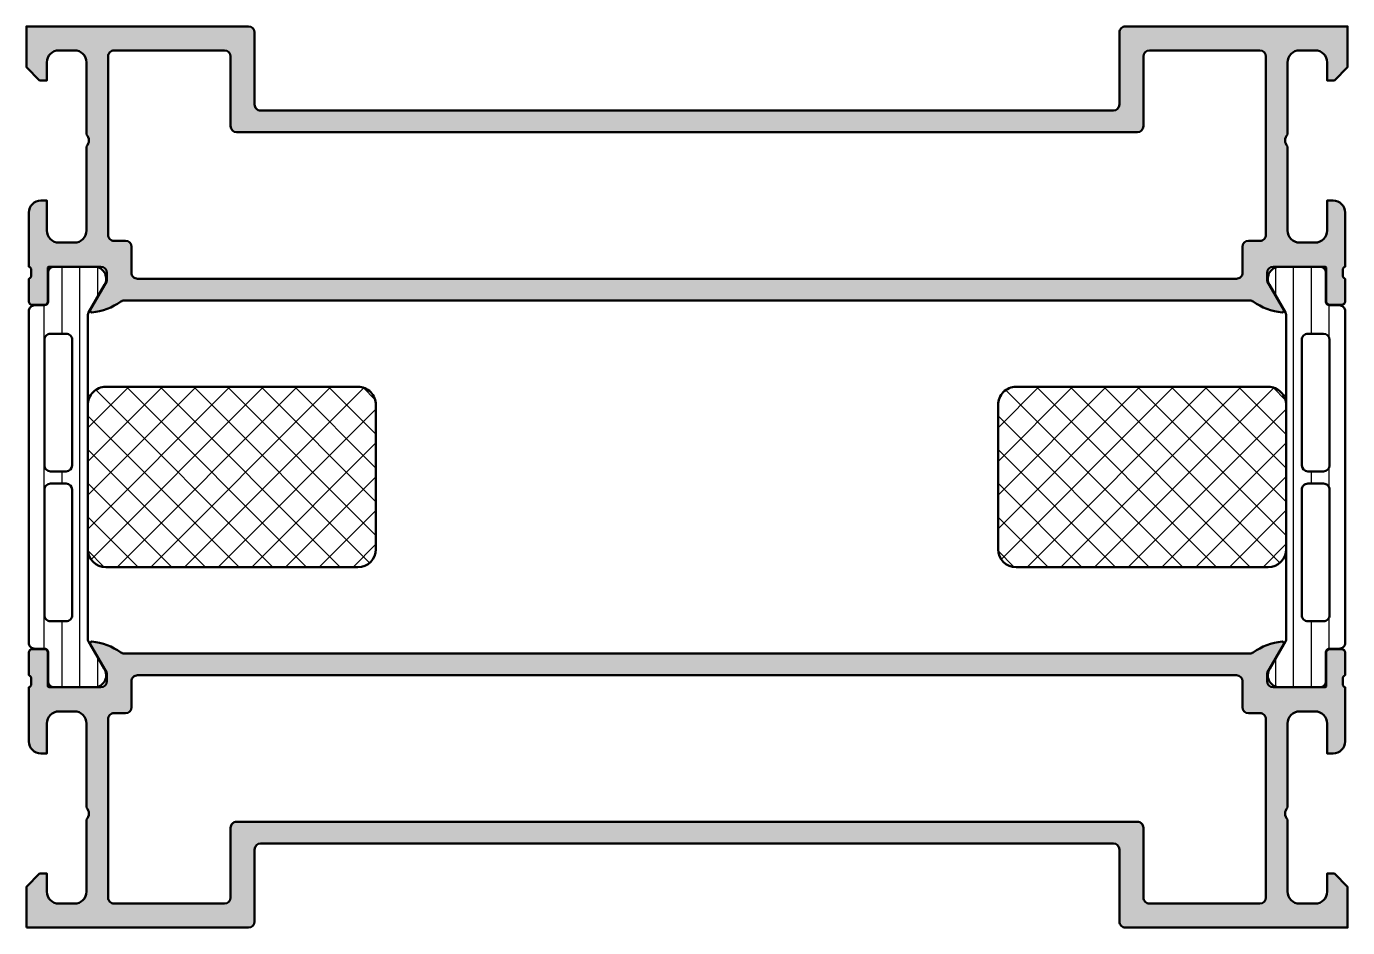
# Model space of a CAD drawing. Extents: x 0 to 110, y 0 to 75.
import ezdxf

# ---------------------------------------------------------------- set-up
doc = ezdxf.new("R2010")
doc.units = 0
for name, color, linetype, lineweight in [('0S-Alu contour', 7, 'Continuous', 50), ('0S-Alu hatch', 252, 'Continuous', 25), ('0S-Plastic contour', 254, 'Continuous', 50), ('0S-Plastic hatch', 253, 'Continuous', 25), ('0S-PT contour', 91, 'Continuous', 50), ('0S-PT hatch', 103, 'Continuous', 25)]:
    doc.layers.add(name, color=color, linetype=linetype, lineweight=lineweight)
pattern_1 = [(135, (0, 0), (-1.403165018917055, -1.403165018917055), []), (225, (0, 0), (1.403165018917055, -1.403165018917055), [])]
pattern_2 = [(90, (0, 0), (-1.4859, 0), [])]

# ---------------------------------------------------------------- blocks, each defined once
blk = doc.blocks.new('436120__586F491E_8747_43EE_9CA4_0631B94194E3_')
at = {"layer": '0S-Alu hatch'}
h = blk.add_hatch(color=256, dxfattribs=at)
edge = h.paths.add_edge_path()
edge.add_line((18.50000000000003, 75.00000000000209), (0, 75))
edge.add_line((0, 75), (2.84e-14, 71.6099872533201))
edge.add_line((2.84e-14, 71.6099872533201), (1.099999999999852, 70.50998725332025))
edge.add_line((1.099999999999852, 70.50998725332025), (1.700000000000045, 70.50998725332028))
edge.add_line((1.700000000000045, 70.50998725332028), (1.700000000000073, 72.00998725331976))
edge.add_ellipse((2.700000000000373, 72.00998725331992), major_axis=(-1.000000000000299, 0), ratio=1, start_angle=270.00000000002206, end_angle=360, ccw=False)
edge.add_line((2.699999999999988, 73.0099872533202), (3.999999999999943, 73.00998725332023))
edge.add_ellipse((3.999999999999932, 72.00998725332016), major_axis=(-1.000000000000071, 0), ratio=1, start_angle=180, end_angle=269.99999999999943, ccw=False)
edge.add_line((5, 72.00998725332016), (5, 66.00998725332025))
edge.add_ellipse((4.475000000000093, 65.5099872533202), major_axis=(-0.7249999999999517, 0), ratio=1, start_angle=136.3971810272892, end_angle=223.6028189727104, ccw=False)
edge.add_line((4.999999999999996, 65.00998725332018), (4.999999999999971, 58.00998725332012))
edge.add_ellipse((3.999999999999979, 58.00998725332015), major_axis=(-0.999999999999992, 0), ratio=1, start_angle=89.99999999999471, end_angle=180, ccw=False)
edge.add_line((3.999999999999886, 57.00998725332016), (2.70000000000013, 57.00998725332017))
edge.add_ellipse((2.700000000000126, 58.00998725332025), major_axis=(-1.000000000000078, 0), ratio=1, start_angle=0, end_angle=90.00000000000023, ccw=False)
edge.add_line((1.700000000000045, 58.00998725332026), (1.700000000000017, 60.50998725332016))
edge.add_line((1.700000000000017, 60.50998725332016), (1.19999999999996, 60.50998725332016))
edge.add_arc((1.199999999999953, 59.50998725332008), 1.000000000000078, 89.99999999999959, 180)
edge.add_line((0.1999999999998749, 59.50998725332008), (0.1999999999990223, 55.00000000000118))
edge.add_ellipse((0.1211635534559665, 54.7324794080081), major_axis=(-0.2788950563273971, 0), ratio=1, start_angle=178.8354106258913, end_angle=253.580123580503, ccw=False)
edge.add_line((0.4000009999989784, 54.72681100000968), (0.4000009999990084, 54.2732170000098))
edge.add_ellipse((0.1211329043558452, 54.26755634053266), major_axis=(-0.2789255417371464, 0), ratio=1, start_angle=106.42459455537511, end_angle=181.1628700729038, ccw=False)
edge.add_line((0.1999999999991073, 54.00001300000976), (0.1999999999990507, 52.12000200000125))
edge.add_arc((0.4999999999990479, 52.12000200000125), 0.2999999999999971, 180, 270.0000000000027)
edge.add_line((0.4999999999990618, 51.82000200000125), (1.479974319041872, 51.82000200000125))
edge.add_arc((1.479974319041892, 52.12000200000119), 0.2999999999999332, 269.999999999996, 360)
edge.add_line((1.779974319041826, 52.12000200000119), (1.779974319041826, 54.88000000000127))
edge.add_ellipse((1.899974319041827, 54.88000000000125), major_axis=(-0.1200000000000005, 0), ratio=1, start_angle=269.99999999999807, end_angle=360, ccw=False)
edge.add_line((1.899974319041831, 55.00000000000125), (6.199999999999107, 55.00000000000124))
edge.add_ellipse((6.199999999999008, 54.5000000000012), major_axis=(-0.5000000000000427, 0), ratio=1, start_angle=180, end_angle=269.99999999998875, ccw=False)
edge.add_line((6.69999999999905, 54.5000000000012), (6.699999999999022, 53.80000000000119))
edge.add_line((6.699999999999022, 53.80000000000119), (5.318504542376643, 51.40717967697366))
edge.add_arc((5.438119784647316, 51.33811978464954), 0.1381197846482838, 150.0000000000178, 275.622577550818)
edge.add_arc((4.96177675882453, 56.17660886185619), 5.00000000000715, 275.622577550794, 305.5184103672708)
edge.add_ellipse((8.157081610951927, 51.70000000000819), major_axis=(-0.4999999999932987, 0), ratio=1, start_angle=270.00000000000244, end_angle=305.51841036727933, ccw=False)
edge.add_line((8.157081610951906, 52.20000000000149), (101.8429183890477, 52.20000000000147))
edge.add_ellipse((101.8429183890474, 51.70000000001033), major_axis=(-0.4999999999911325, 0), ratio=1, start_angle=234.4815896326906, end_angle=269.9999999999642, ccw=False)
edge.add_arc((105.0382232411753, 56.17660886185944), 5.000000000010512, 234.4815896327346, 264.3774224492124)
edge.add_arc((104.5618802153526, 51.33811978464944), 0.1381197846483082, 264.3774224492407, 390.0000000000194)
edge.add_line((104.6814954576232, 51.40717967697362), (103.3000000000009, 53.80000000000116))
edge.add_line((103.3000000000009, 53.80000000000116), (103.3000000000009, 54.50000000000116))
edge.add_ellipse((103.800000000001, 54.50000000000117), major_axis=(-0.5, 0), ratio=1, start_angle=270, end_angle=360, ccw=False)
edge.add_line((103.800000000001, 55.00000000000117), (108.1000256809582, 55.00000000000115))
edge.add_ellipse((108.1000256809582, 54.88000000000123), major_axis=(-0.1199999999999122, 0), ratio=1, start_angle=180, end_angle=270.00000000001353, ccw=False)
edge.add_line((108.2200256809581, 54.88000000000124), (108.2200256809582, 52.12000200000113))
edge.add_arc((108.5200256809582, 52.12000200000108), 0.2999999999999403, 180, 269.9999999999919)
edge.add_line((108.5200256809581, 51.82000200000114), (109.500000000001, 51.82000200000118))
edge.add_arc((109.5000000000009, 52.12000200000119), 0.3000000000000114, 270.0000000000108, 360)
edge.add_line((109.800000000001, 52.12000200000119), (109.800000000001, 54.00001300000965))
edge.add_ellipse((109.8788670956441, 54.26755634053261), major_axis=(-0.2789255417371546, 0), ratio=1, start_angle=-1.1628700728879835, end_angle=73.57540544465297, ccw=False)
edge.add_line((109.5999990000009, 54.27321700000968), (109.5999990000009, 54.72681100000968))
edge.add_ellipse((109.878836446544, 54.73247940800805), major_axis=(-0.278895056327466, 0), ratio=1, start_angle=-73.58012358051138, end_angle=1.1645893740949873, ccw=False)
edge.add_line((109.800000000001, 55.0000000000012), (109.7999999999999, 59.5099872533201))
edge.add_arc((108.7999999999999, 59.50998725332017), 1, 0, 90)
edge.add_line((108.7999999999999, 60.50998725332018), (108.2999999999999, 60.50998725332018))
edge.add_line((108.2999999999999, 60.50998725332018), (108.3, 58.00998725332033))
edge.add_ellipse((107.3, 58.00998725332028), major_axis=(-1.000000000000028, 0), ratio=1, start_angle=90.00000000000489, end_angle=180, ccw=False)
edge.add_line((107.3, 57.00998725332025), (105.9999999999999, 57.00998725332029))
edge.add_ellipse((106, 58.00998725332026), major_axis=(-0.9999999999999715, 0), ratio=1, start_angle=0, end_angle=89.99999999999511, ccw=False)
edge.add_line((105, 58.00998725332025), (105, 65.00998725332018))
edge.add_ellipse((105.5249999999999, 65.50998725332019), major_axis=(-0.7249999999999523, 0), ratio=1, start_angle=-43.6028189727088, end_angle=43.6028189727088, ccw=False)
edge.add_line((105, 66.0099872533202), (105, 72.0099872533202))
edge.add_ellipse((106, 72.00998725332012), major_axis=(-1.000000000000028, 0), ratio=1, start_angle=269.9999999999984, end_angle=360, ccw=False)
edge.add_line((106, 73.00998725332013), (107.3, 73.00998725332025))
edge.add_ellipse((107.3, 72.00998725332016), major_axis=(-1.000000000000085, 0), ratio=1, start_angle=180, end_angle=269.9999999999959, ccw=False)
edge.add_line((108.3, 72.00998725332016), (108.3, 70.50998725332028))
edge.add_line((108.3, 70.50998725332028), (108.8999999999999, 70.50998725332028))
edge.add_line((108.8999999999999, 70.50998725332028), (110, 71.6099872533203))
edge.add_line((110, 71.6099872533203), (110, 75.0000000000218))
edge.add_line((110, 75.0000000000218), (91.49999999999977, 75.00000000001906))
edge.add_arc((91.49999999999964, 74.50000000001941), 0.4999999999996448, 89.99999999998533, 180)
edge.add_line((91, 74.50000000001941), (91.00000000000006, 68.50000000001344))
edge.add_ellipse((90.4999999999995, 68.50000000001336), major_axis=(-0.5000000000005543, 0), ratio=1, start_angle=90.00000000001143, end_angle=180, ccw=False)
edge.add_line((90.49999999999959, 68.0000000000128), (19.49999999999991, 68.00000000000941))
edge.add_ellipse((19.4999999999999, 68.50000000000931), major_axis=(-0.4999999999999006, 0), ratio=1, start_angle=0, end_angle=90.0000000000012, ccw=False)
edge.add_line((19, 68.50000000000932), (19.00000000000003, 74.50000000000186))
edge.add_arc((18.49999999999988, 74.50000000000193), 0.5000000000001493, 0, 89.9999999999829)
edge = h.paths.add_edge_path()
edge.add_ellipse((7.299999999999315, 72.49999999997794), major_axis=(-0.5000000000000427, 0), ratio=1, start_angle=269.9999999999984, end_angle=360, ccw=False)
edge.add_line((7.299999999999329, 72.99999999997797), (16.49999999999997, 72.99999999997769))
edge.add_ellipse((16.49999999999996, 72.49999999997767), major_axis=(-0.5000000000000071, 0), ratio=1, start_angle=180, end_angle=269.9999999999992, ccw=False)
edge.add_line((16.99999999999997, 72.49999999997767), (16.99999999999983, 66.70000000000945))
edge.add_arc((17.49999999999988, 66.70000000000945), 0.500000000000057, 180, 270)
edge.add_line((17.49999999999988, 66.2000000000094), (92.49999999999989, 66.20000000000869))
edge.add_arc((92.49999999999989, 66.70000000000869), 0.5, 270, 360)
edge.add_line((92.99999999999989, 66.70000000000867), (93, 72.49999999999979))
edge.add_ellipse((93.49999999999999, 72.49999999999979), major_axis=(-0.5, 0), ratio=1, start_angle=270, end_angle=360, ccw=False)
edge.add_line((93.49999999999999, 72.99999999999979), (102.7000000000007, 72.99999999999977))
edge.add_ellipse((102.7000000000007, 72.49999999999966), major_axis=(-0.5000000000001137, 0), ratio=1, start_angle=180, end_angle=270, ccw=False)
edge.add_line((103.2000000000008, 72.49999999999967), (103.2000000000012, 57.65781615800079))
edge.add_ellipse((102.7000000000013, 57.65781615800079), major_axis=(-0.499999999999929, 0), ratio=1, start_angle=89.99999999998528, end_angle=180, ccw=False)
edge.add_line((102.7000000000012, 57.15781615800087), (101.7507113541664, 57.15781615800088))
edge.add_arc((101.7507113541665, 56.65781615800074), 0.5000000000001421, 90.00000000000325, 180)
edge.add_line((101.2507113541663, 56.6578161580008), (101.2507113541663, 54.50000000000109))
edge.add_ellipse((100.7507113541664, 54.50000000000109), major_axis=(-0.4999999999999858, 0), ratio=1, start_angle=89.9999999999983, end_angle=180, ccw=False)
edge.add_line((100.7507113541663, 54.00000000000111), (9.249288645833616, 54.00000000000111))
edge.add_ellipse((9.249288645833559, 54.50000000000111), major_axis=(-0.5, 0), ratio=1, start_angle=0, end_angle=90.00000000000648, ccw=False)
edge.add_line((8.749288645833559, 54.50000000000106), (8.749288645833644, 56.65781615800067))
edge.add_arc((8.249288645833389, 56.65781615800067), 0.5000000000002558, 0, 89.99999999999022)
edge.add_line((8.249288645833474, 57.15781615800093), (7.299999999999073, 57.15781615800089))
edge.add_ellipse((7.299999999998831, 57.65781615800105), major_axis=(-0.5000000000001564, 0), ratio=1, start_angle=0, end_angle=90.00000000002768, ccw=False)
edge.add_line((6.799999999998675, 57.65781615800086), (6.799999999999272, 72.49999999997794))
at = {"layer": '0S-Alu contour', "color": 7}
for points in [[(18.50000000000003, 75.00000000000209), (0, 75), (2.84e-14, 71.6099872533201), (1.099999999999852, 70.50998725332025), (1.700000000000045, 70.50998725332028), (1.700000000000073, 72.00998725331976)], [(108.3, 72.00998725332016), (108.3, 70.50998725332028), (108.8999999999999, 70.50998725332028), (110, 71.6099872533203), (110, 75.0000000000218), (91.49999999999977, 75.00000000001906)], [(19, 68.50000000000932), (19.00000000000003, 74.50000000000186)], [(91, 74.50000000001941), (91.00000000000006, 68.50000000001344)], [(2.699999999999988, 73.0099872533202), (3.999999999999943, 73.00998725332023)], [(7.299999999999329, 72.99999999997797), (16.49999999999997, 72.99999999997769)], [(93.49999999999999, 72.99999999999979), (102.7000000000007, 72.99999999999977)], [(106, 73.00998725332013), (107.3, 73.00998725332025)], [(5, 72.00998725332016), (5, 66.00998725332025)], [(6.799999999998675, 57.65781615800086), (6.799999999999272, 72.49999999997794)], [(16.99999999999997, 72.49999999997767), (16.99999999999983, 66.70000000000945)], [(92.99999999999989, 66.70000000000867), (93, 72.49999999999979)], [(103.2000000000008, 72.49999999999967), (103.2000000000012, 57.65781615800079)], [(105, 66.0099872533202), (105, 72.0099872533202)], [(90.49999999999959, 68.0000000000128), (19.49999999999991, 68.00000000000941)], [(17.49999999999988, 66.2000000000094), (92.49999999999989, 66.20000000000869)], [(4.999999999999996, 65.00998725332018), (4.999999999999971, 58.00998725332012)], [(105, 58.00998725332025), (105, 65.00998725332018)], [(1.700000000000045, 58.00998725332026), (1.700000000000017, 60.50998725332016), (1.19999999999996, 60.50998725332016)], [(108.7999999999999, 60.50998725332018), (108.2999999999999, 60.50998725332018), (108.3, 58.00998725332033)], [(0.1999999999998749, 59.50998725332008), (0.1999999999990223, 55.00000000000118)], [(109.800000000001, 55.0000000000012), (109.7999999999999, 59.5099872533201)], [(3.999999999999886, 57.00998725332016), (2.70000000000013, 57.00998725332017)], [(8.249288645833474, 57.15781615800093), (7.299999999999073, 57.15781615800089)], [(8.749288645833559, 54.50000000000106), (8.749288645833644, 56.65781615800067)], [(101.2507113541663, 56.6578161580008), (101.2507113541663, 54.50000000000109)], [(102.7000000000012, 57.15781615800087), (101.7507113541664, 57.15781615800088)], [(107.3, 57.00998725332025), (105.9999999999999, 57.00998725332029)], [(1.899974319041831, 55.00000000000125), (6.199999999999107, 55.00000000000124)], [(103.800000000001, 55.00000000000117), (108.1000256809582, 55.00000000000115)], [(0.1999999999991073, 54.00001300000976), (0.1999999999990507, 52.12000200000125)], [(0.4000009999989784, 54.72681100000968), (0.4000009999990084, 54.2732170000098)], [(1.779974319041826, 52.12000200000119), (1.779974319041826, 54.88000000000127)], [(6.69999999999905, 54.5000000000012), (6.699999999999022, 53.80000000000119), (5.318504542376643, 51.40717967697366)], [(100.7507113541663, 54.00000000000111), (9.249288645833616, 54.00000000000111)], [(104.6814954576232, 51.40717967697362), (103.3000000000009, 53.80000000000116), (103.3000000000009, 54.50000000000116)], [(108.2200256809581, 54.88000000000124), (108.2200256809582, 52.12000200000113)], [(109.5999990000009, 54.27321700000968), (109.5999990000009, 54.72681100000968)], [(109.800000000001, 52.12000200000119), (109.800000000001, 54.00001300000965)], [(0.4999999999990618, 51.82000200000125), (1.479974319041872, 51.82000200000125)], [(8.157081610951906, 52.20000000000149), (101.8429183890477, 52.20000000000147)], [(108.5200256809581, 51.82000200000114), (109.500000000001, 51.82000200000118)]]:
    blk.add_lwpolyline(points, dxfattribs=at)
for centre, radius, start, end in [((18.49999999999988, 74.50000000000193), 0.5000000000001493, 0, 89.9999999999829), ((91.49999999999964, 74.50000000001941), 0.4999999999996448, 89.99999999998533, 180), ((17.49999999999988, 66.70000000000945), 0.500000000000057, 180, 270), ((92.49999999999989, 66.70000000000869), 0.5, 270, 0), ((1.199999999999953, 59.50998725332008), 1.000000000000078, 89.99999999999959, 180), ((108.7999999999999, 59.50998725332017), 1, 0, 90), ((8.249288645833389, 56.65781615800067), 0.5000000000002558, 0, 89.99999999999022), ((101.7507113541665, 56.65781615800074), 0.5000000000001421, 90.00000000000325, 180), ((0.4999999999990479, 52.12000200000125), 0.2999999999999971, 180, 270.0000000000027), ((1.479974319041892, 52.12000200000119), 0.2999999999999332, 269.999999999996, 0), ((4.96177675882453, 56.17660886185619), 5.00000000000715, 275.622577550794, 305.5184103672708), ((105.0382232411753, 56.17660886185944), 5.000000000010512, 234.4815896327346, 264.3774224492124), ((108.5200256809582, 52.12000200000108), 0.2999999999999403, 180, 269.9999999999919), ((109.5000000000009, 52.12000200000119), 0.3000000000000114, 270.0000000000108, 0), ((5.438119784647316, 51.33811978464954), 0.1381197846482838, 150.0000000000178, 275.622577550818), ((104.5618802153526, 51.33811978464944), 0.1381197846483082, 264.3774224492407, 30.00000000001947)]:
    blk.add_arc(centre, radius, start, end, dxfattribs=at)
at = {"layer": '0S-Alu contour', "color": 7, "extrusion": (0, 0, -1)}
for centre, radius, start, end in [((-2.700000000000373, 72.00998725331992), 1.000000000000299, 0, 89.99999999997794), ((-3.999999999999932, 72.00998725332016), 1.000000000000071, 90.00000000000058, 180), ((-7.299999999999315, 72.49999999997794), 0.5000000000000427, 0, 90.0000000000016), ((-16.49999999999996, 72.49999999997767), 0.5000000000000071, 90.00000000000081, 180), ((-93.49999999999999, 72.49999999999979), 0.5, 0, 90), ((-102.7000000000007, 72.49999999999966), 0.5000000000001137, 90, 180), ((-106, 72.00998725332012), 1.000000000000028, 0, 90.0000000000016), ((-107.3, 72.00998725332016), 1.000000000000085, 90.00000000000406, 180), ((-19.4999999999999, 68.50000000000931), 0.4999999999999006, 269.9999999999988, 0), ((-90.4999999999995, 68.50000000001336), 0.5000000000005543, 180, 269.9999999999886), ((-4.475000000000093, 65.5099872533202), 0.7249999999999517, 136.3971810272896, 223.6028189727108), ((-105.5249999999999, 65.50998725332019), 0.7249999999999523, 316.3971810272912, 43.60281897270878), ((-2.700000000000126, 58.00998725332025), 1.000000000000078, 269.9999999999998, 0), ((-3.999999999999979, 58.00998725332015), 0.999999999999992, 180, 270.0000000000053), ((-7.299999999998831, 57.65781615800105), 0.5000000000001564, 269.9999999999723, 0), ((-102.7000000000013, 57.65781615800079), 0.499999999999929, 180, 270.0000000000147), ((-106, 58.00998725332026), 0.9999999999999715, 270.0000000000049, 0), ((-107.3, 58.00998725332028), 1.000000000000028, 180, 269.9999999999951), ((-0.1211635534559665, 54.7324794080081), 0.2788950563273971, 106.419876419497, 181.1645893741087), ((-1.899974319041827, 54.88000000000125), 0.1200000000000005, 0, 90.0000000000019), ((-6.199999999999008, 54.5000000000012), 0.5000000000000427, 90.00000000001127, 180), ((-103.800000000001, 54.50000000000117), 0.5, 0, 90), ((-108.1000256809582, 54.88000000000123), 0.1199999999999122, 89.99999999998644, 180), ((-109.878836446544, 54.73247940800805), 0.278895056327466, 358.835410625905, 73.58012358051133), ((-0.1211329043558452, 54.26755634053266), 0.2789255417371464, 178.8371299270962, 253.5754054446249), ((-9.249288645833559, 54.50000000000111), 0.5, 269.9999999999935, 0), ((-100.7507113541664, 54.50000000000109), 0.4999999999999858, 180, 270.0000000000017), ((-109.8788670956441, 54.26755634053261), 0.2789255417371547, 286.424594555347, 1.162870072888105), ((-8.157081610951927, 51.70000000000819), 0.4999999999932987, 54.48158963272068, 89.99999999999756), ((-101.8429183890474, 51.70000000001033), 0.4999999999911325, 90.00000000003583, 125.5184103673094)]:
    blk.add_arc(centre, radius, start, end, dxfattribs=at)
blk = doc.blocks.new('436120__EA5FEF63_6777_4D9D_BA85_F8D6DB5E214B_')
at = {"layer": '0S-Alu hatch'}
h = blk.add_hatch(color=256, dxfattribs=at)
edge = h.paths.add_edge_path()
edge.add_line((0, 0), (2.84e-14, 3.3900127466799))
edge.add_line((2.84e-14, 3.3900127466799), (1.099999999999852, 4.490012746679752))
edge.add_line((1.099999999999852, 4.490012746679752), (1.700000000000045, 4.49001274667971))
edge.add_line((1.700000000000045, 4.49001274667971), (1.700000000000074, 2.990012746680235))
edge.add_arc((2.70000000000036, 2.990012746680052), 1.000000000000286, 180, 269.9999999999787)
edge.add_line((2.699999999999989, 1.990012746679767), (3.999999999999943, 1.990012746679767))
edge.add_arc((3.999999999999927, 2.99001274667984), 1.000000000000073, 270.0000000000009, 360)
edge.add_line((5, 2.990012746679838), (5, 8.990012746679753))
edge.add_arc((4.475000000000095, 9.490012746679788), 0.7249999999999553, 316.3971810272891, 403.6028189727108)
edge.add_line((5, 9.990012746679824), (4.999999999999971, 16.99001274667988))
edge.add_arc((3.999999999999984, 16.99001274667985), 0.9999999999999872, 0, 90.00000000000561)
edge.add_line((3.999999999999886, 17.99001274667984), (2.70000000000013, 17.99001274667982))
edge.add_arc((2.700000000000132, 16.99001274667973), 1.000000000000088, 90.00000000000007, 180)
edge.add_line((1.700000000000045, 16.99001274667974), (1.700000000000017, 14.49001274667984))
edge.add_line((1.700000000000017, 14.49001274667984), (1.19999999999996, 14.49001274667984))
edge.add_ellipse((1.19999999999996, 15.49001274667992), major_axis=(-1.000000000000085, 0), ratio=1, start_angle=0, end_angle=90, ccw=False)
edge.add_line((0.1999999999998752, 15.49001274667992), (0.1999999999990223, 19.99999999999882))
edge.add_arc((0.1211635534559416, 20.26752059199192), 0.2788950563274246, 286.4198764195007, 361.1645893741041)
edge.add_line((0.4000009999989786, 20.27318899999032), (0.4000009999990084, 20.72678299999019))
edge.add_arc((0.1211329043558601, 20.73244365946735), 0.2789255417371316, 358.8371299270946, 433.5754054446272)
edge.add_line((0.1999999999991073, 20.99998699999024), (0.1999999999990507, 22.87999799999875))
edge.add_ellipse((0.4999999999990357, 22.87999799999877), major_axis=(-0.2999999999999849, 0), ratio=1, start_angle=269.999999999995, end_angle=360, ccw=False)
edge.add_line((0.4999999999990619, 23.17999799999875), (1.479974319041872, 23.17999799999875))
edge.add_ellipse((1.479974319041892, 22.87999799999882), major_axis=(-0.2999999999999332, 0), ratio=1, start_angle=180, end_angle=270.0000000000038, ccw=False)
edge.add_line((1.779974319041825, 22.87999799999882), (1.779974319041826, 20.11999999999873))
edge.add_arc((1.899974319041844, 20.11999999999877), 0.1200000000000181, 180, 269.9999999999936)
edge.add_line((1.899974319041831, 19.99999999999875), (6.199999999999108, 19.99999999999876))
edge.add_arc((6.199999999999002, 20.49999999999881), 0.5000000000000498, 270.0000000000121, 360)
edge.add_line((6.69999999999905, 20.49999999999881), (6.699999999999022, 21.19999999999881))
edge.add_line((6.699999999999022, 21.19999999999881), (5.318504542376643, 23.59282032302635))
edge.add_ellipse((5.438119784647316, 23.66188021535045), major_axis=(-0.1381197846482818, 0), ratio=1, start_angle=-95.62257755081788, end_angle=29.999999999979707, ccw=False)
edge.add_ellipse((4.961776758824584, 18.82339113814392), major_axis=(-5.000000000007032, 0), ratio=1, start_angle=234.481589632729, end_angle=264.37742244920645, ccw=False)
edge.add_arc((8.157081610951957, 23.29999999999186), 0.4999999999933489, 234.481589632721, 269.9999999999941)
edge.add_line((8.157081610951906, 22.79999999999851), (101.8429183890477, 22.79999999999853))
edge.add_arc((101.8429183890473, 23.2999999999898), 0.499999999991271, 270.0000000000407, 305.5184103673037)
edge.add_ellipse((105.0382232411753, 18.82339113814049), major_axis=(-5.000000000010584, 0), ratio=1, start_angle=275.62257755078775, end_angle=305.518410367265, ccw=False)
edge.add_ellipse((104.5618802153526, 23.66188021535058), major_axis=(-0.1381197846482941, 0), ratio=1, start_angle=149.9999999999725, end_angle=275.62257755076007, ccw=False)
edge.add_line((104.6814954576232, 23.59282032302637), (103.3000000000009, 21.19999999999884))
edge.add_line((103.3000000000009, 21.19999999999884), (103.3000000000009, 20.49999999999883))
edge.add_arc((103.800000000001, 20.49999999999887), 0.5000000000000427, 180, 269.9999999999951)
edge.add_line((103.800000000001, 19.99999999999882), (108.1000256809582, 19.99999999999885))
edge.add_arc((108.1000256809582, 20.11999999999875), 0.1199999999999015, 269.9999999999864, 360)
edge.add_line((108.2200256809581, 20.11999999999874), (108.2200256809582, 22.87999799999886))
edge.add_ellipse((108.5200256809582, 22.87999799999891), major_axis=(-0.2999999999999545, 0), ratio=1, start_angle=270.00000000001086, end_angle=360, ccw=False)
edge.add_line((108.5200256809581, 23.17999799999886), (109.500000000001, 23.17999799999882))
edge.add_ellipse((109.500000000001, 22.87999799999884), major_axis=(-0.2999999999999829, 0), ratio=1, start_angle=180, end_angle=269.99999999999187, ccw=False)
edge.add_line((109.800000000001, 22.87999799999884), (109.800000000001, 20.99998699999034))
edge.add_arc((109.8788670956441, 20.73244365946742), 0.278925541737116, 106.4245945553432, 181.1628700728947)
edge.add_line((109.5999990000009, 20.72678299999032), (109.5999990000009, 20.27318899999031))
edge.add_arc((109.878836446544, 20.26752059199192), 0.2788950563274381, 178.8354106258996, 253.5801235805127)
edge.add_line((109.800000000001, 19.99999999999879), (109.7999999999999, 15.49001274667989))
edge.add_ellipse((108.8, 15.4900127466798), major_axis=(-0.9999999999999857, 0), ratio=1, start_angle=90, end_angle=180, ccw=False)
edge.add_line((108.8, 14.49001274667981), (108.2999999999999, 14.49001274667982))
edge.add_line((108.2999999999999, 14.49001274667982), (108.3, 16.99001274667967))
edge.add_arc((107.3, 16.99001274667972), 1.000000000000028, 0, 89.99999999999594)
edge.add_line((107.3, 17.99001274667974), (105.9999999999999, 17.99001274667971))
edge.add_arc((106, 16.99001274667974), 0.999999999999968, 90.00000000000487, 180)
edge.add_line((105, 16.99001274667974), (105, 9.990012746679824))
edge.add_arc((105.5249999999999, 9.49001274667981), 0.7249999999999523, 136.3971810272912, 223.6028189727088)
edge.add_line((105, 8.990012746679795), (105, 2.990012746679795))
edge.add_arc((106, 2.990012746679846), 1, 180, 270.0000000000033)
edge.add_line((106, 1.990012746679852), (107.3, 1.990012746679752))
edge.add_arc((107.3, 2.990012746679843), 1.00000000000009, 270.0000000000041, 360)
edge.add_line((108.3000000000001, 2.990012746679852), (108.3, 4.49001274667971))
edge.add_line((108.3, 4.49001274667971), (108.8999999999999, 4.490012746679724))
edge.add_line((108.8999999999999, 4.490012746679724), (110, 3.390012746679701))
edge.add_line((110, 3.390012746679701), (110, -2.17995e-11))
edge.add_line((110, -2.17995e-11), (91.49999999999979, -1.90568e-11))
edge.add_ellipse((91.49999999999963, 0.4999999999805738), major_axis=(-0.4999999999996306, 0), ratio=1, start_angle=0, end_angle=90.0000000000179, ccw=False)
edge.add_line((91, 0.4999999999805737), (91.00000000000006, 6.499999999986556))
edge.add_arc((90.4999999999995, 6.499999999986633), 0.5000000000005685, 0, 89.99999999998697)
edge.add_line((90.49999999999962, 6.999999999987196), (19.49999999999991, 6.999999999990592))
edge.add_arc((19.49999999999992, 6.49999999999067), 0.4999999999999219, 90.00000000000081, 180)
edge.add_line((19, 6.499999999990663), (19.00000000000003, 0.4999999999981384))
edge.add_ellipse((18.49999999999988, 0.4999999999980674), major_axis=(-0.5000000000001528, 0), ratio=1, start_angle=90.00000000001751, end_angle=180, ccw=False)
edge.add_line((18.50000000000003, -2.0854e-12), (0, 0))
edge = h.paths.add_edge_path()
edge.add_line((8.249288645833474, 17.84218384199907), (7.299999999999073, 17.8421838419991))
edge.add_arc((7.29999999999882, 17.34218384199896), 0.5000000000001448, 89.999999999971, 180)
edge.add_line((6.799999999998675, 17.34218384199896), (6.799999999999272, 2.500000000022041))
edge.add_arc((7.299999999999306, 2.500000000022041), 0.5000000000000285, 180, 270.0000000000027)
edge.add_line((7.299999999999329, 2.000000000022012), (16.49999999999997, 2.000000000022311))
edge.add_arc((16.49999999999996, 2.500000000022325), 0.5000000000000142, 270.0000000000017, 360)
edge.add_line((16.99999999999997, 2.500000000022325), (16.99999999999983, 8.299999999990561))
edge.add_ellipse((17.49999999999988, 8.299999999990545), major_axis=(-0.500000000000057, 0), ratio=1, start_angle=269.9999999999996, end_angle=360, ccw=False)
edge.add_line((17.49999999999989, 8.799999999990604), (92.49999999999991, 8.799999999991314))
edge.add_ellipse((92.49999999999991, 8.299999999991329), major_axis=(-0.4999999999999858, 0), ratio=1, start_angle=180, end_angle=270.00000000000165, ccw=False)
edge.add_line((92.9999999999999, 8.299999999991329), (93, 2.50000000000017))
edge.add_arc((93.49999999999999, 2.500000000000198), 0.4999999999999858, 180, 270.0000000000017)
edge.add_line((93.49999999999999, 2.000000000000213), (102.7000000000007, 2.000000000000227))
edge.add_arc((102.7000000000006, 2.500000000000369), 0.5000000000001421, 270.0000000000033, 360)
edge.add_line((103.2000000000008, 2.500000000000369), (103.2000000000012, 17.34218384199933))
edge.add_arc((102.7000000000013, 17.34218384199922), 0.4999999999999077, 0, 90.00000000001629)
edge.add_line((102.7000000000012, 17.84218384199913), (101.7507113541665, 17.84218384199911))
edge.add_ellipse((101.7507113541665, 18.3421838419993), major_axis=(-0.5000000000001849, 0), ratio=1, start_angle=0, end_angle=89.99999999999352, ccw=False)
edge.add_line((101.2507113541663, 18.3421838419993), (101.2507113541663, 20.49999999999891))
edge.add_arc((100.7507113541663, 20.49999999999889), 0.5, 0, 90)
edge.add_line((100.7507113541663, 20.99999999999889), (9.249288645833616, 20.99999999999889))
edge.add_arc((9.249288645833563, 20.49999999999889), 0.5000000000000018, 89.99999999999388, 180)
edge.add_line((8.74928864583356, 20.49999999999889), (8.749288645833644, 18.34218384199937))
edge.add_ellipse((8.249288645833381, 18.34218384199933), major_axis=(-0.5000000000002629, 0), ratio=1, start_angle=90.00000000001057, end_angle=180, ccw=False)
at = {"layer": '0S-Alu contour', "color": 7}
for points in [[(0.4999999999990619, 23.17999799999875), (1.479974319041872, 23.17999799999875)], [(6.69999999999905, 20.49999999999881), (6.699999999999022, 21.19999999999881), (5.318504542376643, 23.59282032302635)], [(104.6814954576232, 23.59282032302637), (103.3000000000009, 21.19999999999884), (103.3000000000009, 20.49999999999883)], [(108.5200256809581, 23.17999799999886), (109.500000000001, 23.17999799999882)], [(0.1999999999991073, 20.99998699999024), (0.1999999999990507, 22.87999799999875)], [(1.779974319041825, 22.87999799999882), (1.779974319041826, 20.11999999999873)], [(8.157081610951906, 22.79999999999851), (101.8429183890477, 22.79999999999853)], [(108.2200256809581, 20.11999999999874), (108.2200256809582, 22.87999799999886)], [(109.800000000001, 22.87999799999884), (109.800000000001, 20.99998699999034)], [(100.7507113541663, 20.99999999999889), (9.249288645833616, 20.99999999999889)], [(0.1999999999998752, 15.49001274667992), (0.1999999999990223, 19.99999999999882)], [(0.4000009999989786, 20.27318899999032), (0.4000009999990084, 20.72678299999019)], [(1.899974319041831, 19.99999999999875), (6.199999999999108, 19.99999999999876)], [(8.74928864583356, 20.49999999999889), (8.749288645833644, 18.34218384199937)], [(101.2507113541663, 18.3421838419993), (101.2507113541663, 20.49999999999891)], [(103.800000000001, 19.99999999999882), (108.1000256809582, 19.99999999999885)], [(109.5999990000009, 20.72678299999032), (109.5999990000009, 20.27318899999031)], [(109.800000000001, 19.99999999999879), (109.7999999999999, 15.49001274667989)], [(3.999999999999886, 17.99001274667984), (2.70000000000013, 17.99001274667982)], [(8.249288645833474, 17.84218384199907), (7.299999999999073, 17.8421838419991)], [(102.7000000000012, 17.84218384199913), (101.7507113541665, 17.84218384199911)], [(107.3, 17.99001274667974), (105.9999999999999, 17.99001274667971)], [(1.700000000000045, 16.99001274667974), (1.700000000000017, 14.49001274667984), (1.19999999999996, 14.49001274667984)], [(5, 9.990012746679824), (4.999999999999971, 16.99001274667988)], [(6.799999999998675, 17.34218384199896), (6.799999999999272, 2.500000000022041)], [(103.2000000000008, 2.500000000000369), (103.2000000000012, 17.34218384199933)], [(105, 16.99001274667974), (105, 9.990012746679824)], [(108.8, 14.49001274667981), (108.2999999999999, 14.49001274667982), (108.3, 16.99001274667967)], [(5, 2.990012746679838), (5, 8.990012746679753)], [(105, 8.990012746679795), (105, 2.990012746679795)], [(16.99999999999997, 2.500000000022325), (16.99999999999983, 8.299999999990561)], [(17.49999999999989, 8.799999999990604), (92.49999999999991, 8.799999999991314)], [(92.9999999999999, 8.299999999991329), (93, 2.50000000000017)], [(90.49999999999962, 6.999999999987196), (19.49999999999991, 6.999999999990592)], [(19, 6.499999999990663), (19.00000000000003, 0.4999999999981384)], [(91, 0.4999999999805737), (91.00000000000006, 6.499999999986556)], [(0, 0), (2.84e-14, 3.3900127466799), (1.099999999999852, 4.490012746679752), (1.700000000000045, 4.49001274667971), (1.700000000000074, 2.990012746680235)], [(108.3000000000001, 2.990012746679852), (108.3, 4.49001274667971), (108.8999999999999, 4.490012746679724), (110, 3.390012746679701), (110, -2.17995e-11), (91.49999999999979, -1.90568e-11)], [(2.699999999999989, 1.990012746679767), (3.999999999999943, 1.990012746679767)], [(7.299999999999329, 2.000000000022012), (16.49999999999997, 2.000000000022311)], [(93.49999999999999, 2.000000000000213), (102.7000000000007, 2.000000000000227)], [(106, 1.990012746679852), (107.3, 1.990012746679752)], [(18.50000000000003, -2.0854e-12), (0, 0)]]:
    blk.add_lwpolyline(points, dxfattribs=at)
at = {"layer": '0S-Alu contour', "color": 7, "extrusion": (0, 0, -1)}
for centre, radius, start, end in [((-0.4999999999990357, 22.87999799999877), 0.2999999999999849, 0, 90.00000000000502), ((-1.479974319041892, 22.87999799999882), 0.2999999999999332, 89.99999999999618, 180), ((-5.438119784647316, 23.66188021535045), 0.1381197846482818, 330.0000000000204, 95.62257755081791), ((-4.961776758824584, 18.82339113814392), 5.000000000007032, 95.62257755079357, 125.518410367271), ((-105.0382232411753, 18.82339113814049), 5.000000000010584, 54.481589632735, 84.37742244921226), ((-104.5618802153526, 23.66188021535058), 0.1381197846482941, 84.37742244923994, 210.0000000000275), ((-108.5200256809582, 22.87999799999891), 0.2999999999999545, 0, 89.99999999998914), ((-109.500000000001, 22.87999799999884), 0.2999999999999829, 90.00000000000813, 180), ((-8.249288645833381, 18.34218384199933), 0.5000000000002629, 180, 269.9999999999894), ((-101.7507113541665, 18.3421838419993), 0.5000000000001849, 270.0000000000065, 0), ((-1.19999999999996, 15.49001274667992), 1.000000000000085, 270, 0), ((-108.8, 15.4900127466798), 0.9999999999999857, 180, 270), ((-17.49999999999988, 8.299999999990545), 0.500000000000057, 0, 90.0000000000004), ((-92.49999999999991, 8.299999999991329), 0.4999999999999858, 89.99999999999837, 180), ((-18.49999999999988, 0.4999999999980674), 0.5000000000001528, 180, 269.9999999999825), ((-91.49999999999963, 0.4999999999805738), 0.4999999999996306, 269.9999999999821, 0)]:
    blk.add_arc(centre, radius, start, end, dxfattribs=at)
at = {"layer": '0S-Alu contour', "color": 7}
for centre, radius, start, end in [((8.157081610951957, 23.29999999999186), 0.4999999999933489, 234.481589632721, 269.9999999999941), ((101.8429183890473, 23.2999999999898), 0.499999999991271, 270.0000000000407, 305.5184103673037), ((0.1211329043558601, 20.73244365946735), 0.2789255417371316, 358.8371299270946, 73.57540544462724), ((9.249288645833563, 20.49999999999889), 0.5000000000000018, 89.99999999999388, 180), ((100.7507113541663, 20.49999999999889), 0.5, 0, 90), ((109.8788670956441, 20.73244365946742), 0.278925541737116, 106.4245945553432, 181.1628700728947), ((0.1211635534559416, 20.26752059199192), 0.2788950563274246, 286.4198764195007, 1.164589374104122), ((1.899974319041844, 20.11999999999877), 0.1200000000000181, 180, 269.9999999999936), ((6.199999999999002, 20.49999999999881), 0.5000000000000498, 270.0000000000121, 0), ((103.800000000001, 20.49999999999887), 0.5000000000000427, 180, 269.9999999999951), ((108.1000256809582, 20.11999999999875), 0.1199999999999015, 269.9999999999864, 0), ((109.878836446544, 20.26752059199192), 0.2788950563274381, 178.8354106258996, 253.5801235805127), ((2.700000000000132, 16.99001274667973), 1.000000000000088, 90.00000000000007, 180), ((3.999999999999984, 16.99001274667985), 0.9999999999999872, 0, 90.00000000000561), ((7.29999999999882, 17.34218384199896), 0.5000000000001448, 89.999999999971, 180), ((102.7000000000013, 17.34218384199922), 0.4999999999999077, 0, 90.00000000001629), ((106, 16.99001274667974), 0.999999999999968, 90.00000000000487, 180), ((107.3, 16.99001274667972), 1.000000000000028, 0, 89.99999999999594), ((4.475000000000095, 9.490012746679788), 0.7249999999999553, 316.3971810272891, 43.60281897271086), ((105.5249999999999, 9.49001274667981), 0.7249999999999523, 136.3971810272912, 223.6028189727088), ((19.49999999999992, 6.49999999999067), 0.4999999999999219, 90.00000000000081, 180), ((90.4999999999995, 6.499999999986633), 0.5000000000005685, 0, 89.99999999998697), ((2.70000000000036, 2.990012746680052), 1.000000000000286, 180, 269.9999999999787), ((3.999999999999927, 2.99001274667984), 1.000000000000073, 270.0000000000009, 0), ((7.299999999999306, 2.500000000022041), 0.5000000000000285, 180, 270.0000000000027), ((16.49999999999996, 2.500000000022325), 0.5000000000000142, 270.0000000000017, 0), ((93.49999999999999, 2.500000000000198), 0.4999999999999858, 180, 270.0000000000017), ((102.7000000000006, 2.500000000000369), 0.5000000000001421, 270.0000000000033, 0), ((106, 2.990012746679846), 1, 180, 270.0000000000033), ((107.3, 2.990012746679843), 1.00000000000009, 270.0000000000041, 0)]:
    blk.add_arc(centre, radius, start, end, dxfattribs=at)
blk = doc.blocks.new('435240__D7A21FAD_5776_46BD_A7C7_DFC3C59997A0_')
at = {"layer": '0S-PT hatch'}
h = blk.add_hatch(dxfattribs=at)
h.set_pattern_fill('ANSI37', color=256, scale=0.625, angle=90, style=0)
h.set_pattern_definition(pattern_1)
edge = h.paths.add_edge_path()
edge.add_line((29.10551848360523, 31.49999998855377), (29.10551848360523, 43.50000001144393))
edge.add_arc((27.60555836226771, 43.50003989010595), 1.499960121867636, 359.9984767065446, 450.0015226374272)
edge.add_line((27.60551850077285, 45.00000001144393), (6.605519216028589, 45.00000001144393))
edge.add_arc((6.605442071897651, 43.50007715557487), 1.499922857852899, 89.99705315970365, 180.0029468404003)
edge.add_line((5.105519216028592, 43.5000000114412), (5.105519216028591, 31.49999998855377))
edge.add_arc((6.605530250912426, 31.50001104632794), 1.500011034924593, 180.000422372963, 269.9995785015866)
edge.add_line((6.60551921602859, 30.00000001144393), (27.60551850077285, 30.00000001144393))
edge.add_arc((27.60547005939797, 31.50004843565139), 1.500048424989619, 270.0018502644908, 359.9981495169678)
at = {"layer": '0S-PT contour', "color": 7}
for points in [[(27.60551850077285, 45.00000001144393), (6.605519216028589, 45.00000001144393)], [(5.105519216028592, 43.5000000114412), (5.105519216028591, 31.49999998855377)], [(29.10551848360523, 31.49999998855377), (29.10551848360523, 43.50000001144393)], [(6.60551921602859, 30.00000001144393), (27.60551850077285, 30.00000001144393)]]:
    blk.add_lwpolyline(points, dxfattribs=at)
for centre, radius, start, end in [((6.605442071897651, 43.50007715557487), 1.499922857852899, 89.99705315970365, 180.0029468404003), ((27.60555836226771, 43.50003989010595), 1.499960121867636, 359.9984767065446, 90.00152263742727), ((6.605530250912426, 31.50001104632794), 1.500011034924593, 180.000422372963, 269.9995785015866), ((27.60547005939797, 31.50004843565139), 1.500048424989619, 270.0018502644908, 359.9981495169678)]:
    blk.add_arc(centre, radius, start, end, dxfattribs=at)
blk = doc.blocks.new('435240__09E09949_79BB_470C_AC94_A75D6877613D_')
at = {"layer": '0S-PT hatch'}
h = blk.add_hatch(dxfattribs=at)
h.set_pattern_fill('ANSI37', color=256, scale=0.625, angle=90, style=0)
h.set_pattern_definition(pattern_1)
edge = h.paths.add_edge_path()
edge.add_ellipse((82.39452994060164, 31.50004843565137), major_axis=(-1.500048424989598, 0), ratio=1, start_angle=0.0018504830321717236, end_angle=89.99814973550968, ccw=False)
edge.add_line((80.8944815163944, 31.4999999885549), (80.8944815163944, 43.50000001144393))
edge.add_ellipse((82.39444163773192, 43.50003989010595), major_axis=(-1.499960121867639, 0), ratio=1, start_angle=-90.001522637427, end_angle=0.0015232934554205713, ccw=False)
edge.add_line((82.39448149922679, 45.00000001144393), (103.394480783971, 45.00000001144393))
edge.add_ellipse((103.3945579281019, 43.50007715557485), major_axis=(-1.499922857852913, 0), ratio=1, start_angle=179.9970531595997, end_angle=270.0029468402959, ccw=False)
edge.add_line((104.894480783971, 43.50000001144119), (104.894480783971, 31.49999998855377))
edge.add_ellipse((103.3944697490872, 31.50001104632794), major_axis=(-1.500011034924598, 0), ratio=1, start_angle=90.00042149841352, end_angle=179.9995776270371, ccw=False)
edge.add_line((103.394480783971, 30.00000001144393), (82.39448149922679, 30.00000001144393))
at = {"layer": '0S-PT contour', "color": 7}
for points in [[(82.39448149922679, 45.00000001144393), (103.394480783971, 45.00000001144393)], [(80.8944815163944, 31.4999999885549), (80.8944815163944, 43.50000001144393)], [(104.894480783971, 43.50000001144119), (104.894480783971, 31.49999998855377)], [(103.394480783971, 30.00000001144393), (82.39448149922679, 30.00000001144393)]]:
    blk.add_lwpolyline(points, dxfattribs=at)
at = {"layer": '0S-PT contour', "color": 7, "extrusion": (0, 0, -1)}
for centre, radius, start, end in [((-82.39444163773192, 43.50003989010595), 1.499960121867639, 359.9984767065446, 90.001522637427), ((-103.3945579281019, 43.50007715557485), 1.499922857852913, 89.9970531597041, 180.0029468404003), ((-82.39452994060164, 31.50004843565137), 1.500048424989598, 270.0018502644903, 359.9981495169678), ((-103.3944697490872, 31.50001104632794), 1.500011034924598, 180.000422372963, 269.9995785015865)]:
    blk.add_arc(centre, radius, start, end, dxfattribs=at)
blk = doc.blocks.new('284157__F3D0174C_2725_49D6_A678_1F0DEF684E8E___3A10B0D3_8241_45AF_A06F_425BC07D305D_')
at = {"layer": '0S-Plastic hatch'}
h = blk.add_hatch(dxfattribs=at)
h.set_pattern_fill('ANSI31', color=256, scale=0.4680000000000001, angle=45, style=0)
h.set_pattern_definition(pattern_2)
edge = h.paths.add_edge_path()
edge.add_ellipse((1.507073595439671, 22.90998894537888), major_axis=(-0.2999999999999971, 0), ratio=1, start_angle=180, end_angle=269.9999999999971, ccw=False)
edge.add_line((1.807073595439669, 22.90998894537888), (1.806741645042671, 20.50999056244256))
edge.add_arc((2.306737622481278, 20.50998792281747), 0.4999959774455738, 179.9996975182267, 270.0003024811845)
edge.add_line((2.306740262106338, 20.00999194537887), (5.783281763080482, 20.00999999999882))
edge.add_arc((5.641992304327326, 20.99935620820099), 0.999394025328821, 278.1274268182642, 392.7815574786811)
edge.add_line((6.482223763080462, 21.54046572907871), (5.172506499298195, 23.80896288444038))
edge.add_ellipse((5.605519216028422, 24.05896285873988), major_axis=(-0.4999999999998382, 0), ratio=1, start_angle=0, end_angle=29.999996599347014, ccw=False)
edge.add_line((5.105519216028584, 24.05896285873988), (5.105519216028598, 50.95134450346212))
edge.add_ellipse((5.784176892478344, 50.88114936527134), major_axis=(-0.6822782417971355, 0), ratio=1, start_angle=332.01099821697767, end_angle=354.0947633922657, ccw=False)
edge.add_line((5.181699487140365, 51.20134395499298), (6.500169201626976, 53.48500080174322))
edge.add_arc((5.643795512492758, 54.00063149703996), 0.9996253845183892, 328.947456408975, 441.7902832895403)
edge.add_line((5.786538805014927, 54.99001274904217), (2.309994667290332, 54.99001274904913))
edge.add_arc((2.309994667290337, 54.49001677160355), 0.499995977445586, 90.00000000000048, 180.0003024817733)
edge.add_line((1.809998689851719, 54.49001413197335), (1.810330640248738, 52.09001574904215))
edge.add_ellipse((1.499189659180804, 52.10115673011009), major_axis=(-0.3113403789409149, 0), ratio=1, start_angle=92.05070574186522, end_angle=177.949294258132, ccw=False)
edge.add_line((1.510330640248727, 51.79001574904216), (0.6999993069154041, 51.79001574904216))
edge.add_arc((0.6999966280062058, 51.29001842795135), 0.499997321097979, 89.99969301797374, 180.0003069823849)
edge.add_line((0.1999993069154034, 51.29001574903902), (0.1967422650713095, 23.70999682042581))
edge.add_arc((0.6968884453884785, 23.71006871150862), 0.5001461854839861, 180.0082357034184, 270.988773466993)
edge.add_line((0.705519216028479, 23.20999699999882), (1.507073595439686, 23.20998894537888))
edge = h.paths.add_edge_path()
edge.add_ellipse((3.305519216028604, 48.9183429510561), major_axis=(-0.5000000000000115, 0), ratio=1, start_angle=180, end_angle=270.00000000000193, ccw=False)
edge.add_line((3.805519216028615, 48.9183429510561), (3.805519216028587, 38.46834295105612))
edge.add_ellipse((3.305519216028587, 38.46834295105612), major_axis=(-0.5, 0), ratio=1, start_angle=90, end_angle=180, ccw=False)
edge.add_line((3.305519216028587, 37.96834295105612), (2.005519216028632, 37.96834295105611))
edge.add_ellipse((2.005519216028632, 38.46834295105611), major_axis=(-0.5, 0), ratio=1, start_angle=0, end_angle=90, ccw=False)
edge.add_line((1.505519216028632, 38.46834295105611), (1.505519216028517, 48.91834295105613))
edge.add_ellipse((2.005519216028517, 48.91834295105613), major_axis=(-0.5, 0), ratio=1, start_angle=269.99999999999983, end_angle=360, ccw=False)
edge.add_line((2.005519216028518, 49.41834295105614), (3.305519216028587, 49.41834295105612))
edge = h.paths.add_edge_path()
edge.add_ellipse((3.305519216028587, 36.44828651593857), major_axis=(-0.5, 0), ratio=1, start_angle=180, end_angle=270, ccw=False)
edge.add_line((3.805519216028587, 36.44828651593857), (3.805519216028615, 25.99828651593858))
edge.add_ellipse((3.305519216028604, 25.99828651593859), major_axis=(-0.5000000000000142, 0), ratio=1, start_angle=89.99999999999812, end_angle=180, ccw=False)
edge.add_line((3.305519216028587, 25.49828651593858), (2.005519216028518, 25.49828651593855))
edge.add_ellipse((2.005519216028517, 25.99828651593855), major_axis=(-0.4999999999999983, 0), ratio=1, start_angle=0, end_angle=90.00000000000023, ccw=False)
edge.add_line((1.505519216028519, 25.99828651593855), (1.505519216028632, 36.44828651593858))
edge.add_ellipse((2.005519216028632, 36.44828651593858), major_axis=(-0.5, 0), ratio=1, start_angle=270, end_angle=360, ccw=False)
edge.add_line((2.005519216028632, 36.94828651593858), (3.305519216028587, 36.94828651593856))
at = {"layer": '0S-Alu contour', "color": 7}
for points in [[(1.505519216028632, 38.46834295105611), (1.505519216028517, 48.91834295105613)], [(2.005519216028518, 49.41834295105614), (3.305519216028587, 49.41834295105612)], [(3.805519216028615, 48.9183429510561), (3.805519216028587, 38.46834295105612)], [(3.305519216028587, 37.96834295105612), (2.005519216028632, 37.96834295105611)], [(1.505519216028519, 25.99828651593855), (1.505519216028632, 36.44828651593858)], [(2.005519216028632, 36.94828651593858), (3.305519216028587, 36.94828651593856)], [(3.805519216028587, 36.44828651593857), (3.805519216028615, 25.99828651593858)], [(3.305519216028587, 25.49828651593858), (2.005519216028518, 25.49828651593855)]]:
    blk.add_lwpolyline(points, dxfattribs=at)
at = {"layer": '0S-Alu contour', "color": 7, "extrusion": (0, 0, -1)}
for centre, radius, start, end in [((-2.005519216028517, 48.91834295105613), 0.5, 0, 90.00000000000017), ((-3.305519216028604, 48.9183429510561), 0.5000000000000115, 89.99999999999805, 180), ((-2.005519216028632, 38.46834295105611), 0.5, 270, 0), ((-3.305519216028587, 38.46834295105612), 0.5, 180, 270), ((-2.005519216028632, 36.44828651593858), 0.5, 0, 90), ((-3.305519216028587, 36.44828651593857), 0.5, 90, 180), ((-2.005519216028517, 25.99828651593855), 0.4999999999999983, 269.9999999999998, 0), ((-3.305519216028604, 25.99828651593859), 0.5000000000000142, 180, 270.0000000000019)]:
    blk.add_arc(centre, radius, start, end, dxfattribs=at)
at = {"layer": '0S-Plastic contour', "color": 7}
for points in [[(1.809998689851719, 54.49001413197335), (1.810330640248738, 52.09001574904215)], [(5.786538805014927, 54.99001274904217), (2.309994667290332, 54.99001274904913)], [(5.181699487140365, 51.20134395499298), (6.500169201626976, 53.48500080174322)], [(1.510330640248727, 51.79001574904216), (0.6999993069154041, 51.79001574904216)], [(0.1999993069154034, 51.29001574903902), (0.1967422650713095, 23.70999682042581)], [(5.105519216028584, 24.05896285873988), (5.105519216028598, 50.95134450346212)], [(0.705519216028479, 23.20999699999882), (1.507073595439686, 23.20998894537888)], [(6.482223763080462, 21.54046572907871), (5.172506499298195, 23.80896288444038)], [(1.807073595439669, 22.90998894537888), (1.806741645042671, 20.50999056244256)], [(2.306740262106338, 20.00999194537887), (5.783281763080482, 20.00999999999882)]]:
    blk.add_lwpolyline(points, dxfattribs=at)
for centre, radius, start, end in [((2.309994667290337, 54.49001677160355), 0.499995977445586, 90.00000000000048, 180.0003024817733), ((5.643795512492758, 54.00063149703996), 0.9996253845183892, 328.947456408975, 81.79028328954033), ((0.6999966280062058, 51.29001842795135), 0.499997321097979, 89.99969301797374, 180.0003069823849), ((0.6968884453884785, 23.71006871150862), 0.5001461854839861, 180.0082357034184, 270.988773466993), ((5.641992304327326, 20.99935620820099), 0.999394025328821, 278.1274268182642, 32.78155747868114), ((2.306737622481278, 20.50998792281747), 0.4999959774455738, 179.9996975182267, 270.0003024811845)]:
    blk.add_arc(centre, radius, start, end, dxfattribs=at)
at = {"layer": '0S-Plastic contour', "color": 7, "extrusion": (0, 0, -1)}
for centre, radius, start, end in [((-1.499189659180804, 52.10115673011009), 0.3113403789409149, 182.0507057418681, 267.9492942581348), ((-5.784176892478344, 50.88114936527134), 0.6822782417971355, 5.905236607734297, 27.98900178302233), ((-1.507073595439671, 22.90998894537888), 0.2999999999999971, 90.00000000000288, 180), ((-5.605519216028422, 24.05896285873988), 0.4999999999998382, 330.0000034006531, 0)]:
    blk.add_arc(centre, radius, start, end, dxfattribs=at)
blk = doc.blocks.new('284157__9FB2A7E4_AE89_4B78_90D6_6830B6D43CDC___233D56F6_FEDE_41E7_BE33_94C79530F49D_')
at = {"layer": '0S-Plastic hatch'}
h = blk.add_hatch(dxfattribs=at)
h.set_pattern_fill('ANSI31', color=256, scale=0.4680000000000001, angle=45, style=0)
h.set_pattern_definition(pattern_2)
edge = h.paths.add_edge_path()
edge.add_arc((104.394480783971, 24.05896285873993), 0.5000000000000419, 330.0000034006595, 360)
edge.add_line((104.894480783971, 24.0589628587399), (104.894480783971, 50.95134450346212))
edge.add_arc((104.2158231075212, 50.88114936527131), 0.6822782417972232, 5.905236607735906, 27.98900178302106)
edge.add_line((104.8183005128592, 51.20134395499298), (103.4998307983726, 53.48500080174322))
edge.add_ellipse((104.3562044875069, 54.00063149703995), major_axis=(-0.9996253845184083, 0), ratio=1, start_angle=-81.7902832895387, end_angle=31.052543591023777, ccw=False)
edge.add_line((104.2134611949847, 54.99001274904217), (107.6900053327093, 54.99001274904913))
edge.add_ellipse((107.6900053327093, 54.49001677160353), major_axis=(-0.4999959774456073, 0), ratio=1, start_angle=179.9996975182268, end_angle=269.9999999999984, ccw=False)
edge.add_line((108.1900013101479, 54.49001413197334), (108.1896693597509, 52.09001574904215))
edge.add_arc((108.5008103408188, 52.10115673011007), 0.3113403789409026, 182.0507057418657, 267.9492942581368)
edge.add_line((108.4896693597509, 51.79001574904216), (109.3000006930842, 51.79001574904216))
edge.add_ellipse((109.3000033719934, 51.29001842795136), major_axis=(-0.4999973210979719, 0), ratio=1, start_angle=179.9996930176151, end_angle=270.0003069820262, ccw=False)
edge.add_line((109.8000006930842, 51.29001574903902), (109.8032577349283, 23.70999682042581))
edge.add_ellipse((109.3031115546111, 23.71006871150861), major_axis=(-0.5001461854839766, 0), ratio=1, start_angle=89.01122653300581, end_angle=179.9917642966701, ccw=False)
edge.add_line((109.2944807839711, 23.20999699999882), (108.4929264045599, 23.20998894537888))
edge.add_arc((108.4929264045599, 22.90998894537888), 0.2999999999999971, 90.00000000000273, 180)
edge.add_line((108.1929264045599, 22.90998894537889), (108.1932583549569, 20.50999056244256))
edge.add_ellipse((107.6932623775183, 20.50998792281749), major_axis=(-0.4999959774455833, 0), ratio=1, start_angle=89.99969751881662, end_angle=180.0003024817733, ccw=False)
edge.add_line((107.6932597378933, 20.00999194537887), (104.2167182369191, 20.00999999999882))
edge.add_ellipse((104.3580076956723, 20.999356208201), major_axis=(-0.9993940253288291, 0), ratio=1, start_angle=-32.7815574786805, end_angle=81.8725731817355, ccw=False)
edge.add_line((103.5177762369191, 21.54046572907872), (104.8274935007014, 23.80896288444038))
edge = h.paths.add_edge_path()
edge.add_arc((107.9944807839711, 48.91834295105614), 0.5, 0, 90)
edge.add_line((107.9944807839711, 49.41834295105614), (106.694480783971, 49.41834295105612))
edge.add_arc((106.694480783971, 48.9183429510561), 0.5000000000000142, 89.99999999999837, 180)
edge.add_line((106.194480783971, 48.91834295105611), (106.194480783971, 38.46834295105612))
edge.add_arc((106.694480783971, 38.46834295105612), 0.5, 180, 270)
edge.add_line((106.694480783971, 37.96834295105612), (107.994480783971, 37.96834295105611))
edge.add_arc((107.994480783971, 38.46834295105611), 0.5, 270, 360)
edge.add_line((108.494480783971, 38.46834295105611), (108.4944807839711, 48.91834295105614))
edge = h.paths.add_edge_path()
edge.add_arc((107.994480783971, 36.44828651593858), 0.4999999999999929, 0, 90.0000000000016)
edge.add_line((107.994480783971, 36.94828651593858), (106.694480783971, 36.94828651593856))
edge.add_arc((106.694480783971, 36.44828651593857), 0.4999999999999858, 89.99999999999837, 180)
edge.add_line((106.194480783971, 36.44828651593857), (106.194480783971, 25.99828651593858))
edge.add_arc((106.694480783971, 25.99828651593859), 0.5000000000000142, 180, 270.0000000000017)
edge.add_line((106.694480783971, 25.49828651593858), (107.9944807839711, 25.49828651593855))
edge.add_arc((107.9944807839711, 25.99828651593854), 0.4999999999999858, 269.9999999999984, 360)
edge.add_line((108.4944807839711, 25.99828651593854), (108.494480783971, 36.44828651593858))
at = {"layer": '0S-Alu contour', "color": 7}
for points in [[(106.194480783971, 48.91834295105611), (106.194480783971, 38.46834295105612)], [(107.9944807839711, 49.41834295105614), (106.694480783971, 49.41834295105612)], [(108.494480783971, 38.46834295105611), (108.4944807839711, 48.91834295105614)], [(106.694480783971, 37.96834295105612), (107.994480783971, 37.96834295105611)], [(106.194480783971, 36.44828651593857), (106.194480783971, 25.99828651593858)], [(107.994480783971, 36.94828651593858), (106.694480783971, 36.94828651593856)], [(108.4944807839711, 25.99828651593854), (108.494480783971, 36.44828651593858)], [(106.694480783971, 25.49828651593858), (107.9944807839711, 25.49828651593855)]]:
    blk.add_lwpolyline(points, dxfattribs=at)
for centre, radius, start, end in [((106.694480783971, 48.9183429510561), 0.5000000000000142, 89.99999999999837, 180), ((107.9944807839711, 48.91834295105614), 0.5, 0, 90), ((106.694480783971, 38.46834295105612), 0.5, 180, 270), ((107.994480783971, 38.46834295105611), 0.5, 270, 0), ((106.694480783971, 36.44828651593857), 0.4999999999999858, 89.99999999999837, 180), ((107.994480783971, 36.44828651593858), 0.4999999999999929, 0, 90.0000000000016), ((106.694480783971, 25.99828651593859), 0.5000000000000142, 180, 270.0000000000017), ((107.9944807839711, 25.99828651593854), 0.4999999999999858, 269.9999999999984, 0)]:
    blk.add_arc(centre, radius, start, end, dxfattribs=at)
at = {"layer": '0S-Plastic contour', "color": 7}
for points in [[(104.2134611949847, 54.99001274904217), (107.6900053327093, 54.99001274904913)], [(108.1900013101479, 54.49001413197334), (108.1896693597509, 52.09001574904215)], [(104.8183005128592, 51.20134395499298), (103.4998307983726, 53.48500080174322)], [(108.4896693597509, 51.79001574904216), (109.3000006930842, 51.79001574904216)], [(104.894480783971, 24.0589628587399), (104.894480783971, 50.95134450346212)], [(109.8000006930842, 51.29001574903902), (109.8032577349283, 23.70999682042581)], [(103.5177762369191, 21.54046572907872), (104.8274935007014, 23.80896288444038)], [(109.2944807839711, 23.20999699999882), (108.4929264045599, 23.20998894537888)], [(108.1929264045599, 22.90998894537889), (108.1932583549569, 20.50999056244256)], [(107.6932597378933, 20.00999194537887), (104.2167182369191, 20.00999999999882)]]:
    blk.add_lwpolyline(points, dxfattribs=at)
at = {"layer": '0S-Plastic contour', "color": 7, "extrusion": (0, 0, -1)}
for centre, radius, start, end in [((-104.3562044875069, 54.00063149703995), 0.9996253845184083, 328.9474564089762, 81.79028328953876), ((-107.6900053327093, 54.49001677160353), 0.4999959774456073, 90.0000000000016, 180.0003024817733), ((-109.3000033719934, 51.29001842795136), 0.4999973210979719, 89.99969301797381, 180.0003069823849), ((-109.3031115546111, 23.71006871150861), 0.5001461854839766, 180.00823570333, 270.9887734669942), ((-104.3580076956723, 20.999356208201), 0.9993940253288291, 278.1274268182645, 32.78155747868047), ((-107.6932623775183, 20.50998792281749), 0.4999959774455833, 179.9996975182267, 270.0003024811834)]:
    blk.add_arc(centre, radius, start, end, dxfattribs=at)
at = {"layer": '0S-Plastic contour', "color": 7}
for centre, radius, start, end in [((108.5008103408188, 52.10115673011007), 0.3113403789409026, 182.0507057418657, 267.9492942581368), ((104.2158231075212, 50.88114936527131), 0.6822782417972232, 5.905236607735906, 27.98900178302106), ((104.394480783971, 24.05896285873993), 0.5000000000000419, 330.0000034006595, 0), ((108.4929264045599, 22.90998894537888), 0.2999999999999971, 90.00000000000273, 180)]:
    blk.add_arc(centre, radius, start, end, dxfattribs=at)
blk = doc.blocks.new('435240__2FE5DE29_EA74_43F2_AB53_E1DBEF6C2FD8_')
at = {"layer": '0S-Alu contour', "color": 7}
for name in ['436120__586F491E_8747_43EE_9CA4_0631B94194E3_', '436120__EA5FEF63_6777_4D9D_BA85_F8D6DB5E214B_']:
    blk.add_blockref(name, (0, 0), dxfattribs=at)
at = {"layer": '0S-Plastic contour', "color": 7}
for name in ['284157__F3D0174C_2725_49D6_A678_1F0DEF684E8E___3A10B0D3_8241_45AF_A06F_425BC07D305D_', '284157__9FB2A7E4_AE89_4B78_90D6_6830B6D43CDC___233D56F6_FEDE_41E7_BE33_94C79530F49D_']:
    blk.add_blockref(name, (0, 0), dxfattribs=at)
at = {"layer": '0S-PT contour', "color": 7}
for name in ['435240__D7A21FAD_5776_46BD_A7C7_DFC3C59997A0_', '435240__09E09949_79BB_470C_AC94_A75D6877613D_']:
    blk.add_blockref(name, (0, 0), dxfattribs=at)

msp = doc.modelspace()

# ---------------------------------------------------------------- block references
at = {"layer": '0S-Alu contour', "color": 7}
msp.add_blockref('435240__2FE5DE29_EA74_43F2_AB53_E1DBEF6C2FD8_', (0, 0), dxfattribs=at)

doc.saveas('drawing.dxf')
